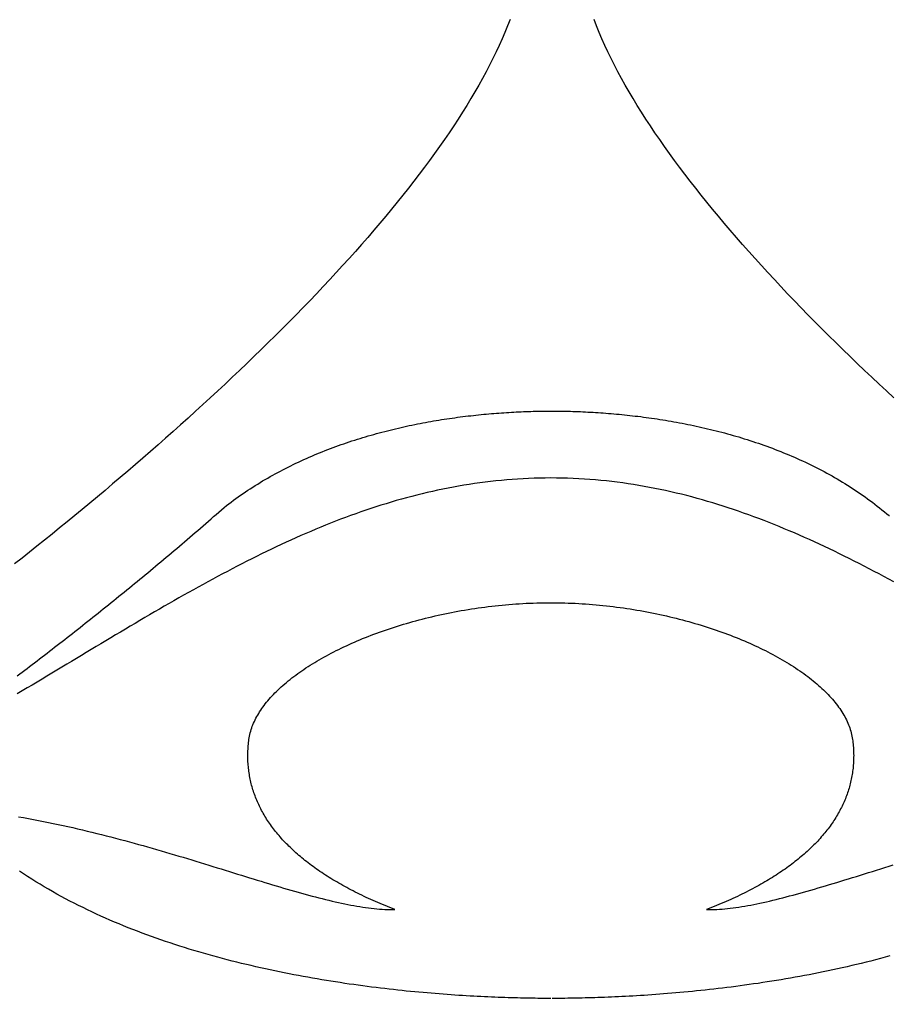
# Model space of a CAD drawing. Extents: x 5 to 105, y 2 to 136.
# Drawn here: x 47.2 to 59.95, y 22.72 to 37.06 of the extents above; entities that cross this region are included whole.
import ezdxf

# ---------------------------------------------------------------- set-up
doc = ezdxf.new("R2010")
doc.units = 0
doc.layers.get('0').update_dxf_attribs({"linetype": 'CONTINUOUS'})

msp = doc.modelspace()

# ---------------------------------------------------------------- linework, layer by layer
at = {"color": 7}
for points in [[(50.2023, 29.913), (50.2026, 29.913)], [(59.9425, 29.7926), (59.9485, 29.7926)]]:
    msp.add_lwpolyline(points, dxfattribs=at)
for points in [[(54.3899, 37.0581, 0), (54.3536, 36.9643, 0), (54.315, 36.87, 0), (54.2743, 36.7752, 0), (54.2315, 36.6798, 0), (54.1866, 36.5839, 0), (54.1396, 36.4876, 0), (54.0906, 36.3908, 0), (54.0397, 36.2936, 0), (53.9868, 36.1959, 0), (53.932, 36.0978, 0), (53.8753, 35.9994, 0), (53.8167, 35.9005, 0), (53.7563, 35.8013, 0), (53.6941, 35.7017, 0), (53.6302, 35.6018, 0), (53.5645, 35.5016, 0), (53.4972, 35.4011, 0), (53.4281, 35.3003, 0), (53.3575, 35.1992, 0), (53.2852, 35.0979, 0), (53.2114, 34.9963, 0), (53.136, 34.8946, 0), (53.0592, 34.7926, 0), (52.9808, 34.6904, 0), (52.9011, 34.5881, 0), (52.8199, 34.4856, 0), (52.7374, 34.383, 0), (52.6535, 34.2802, 0), (52.5683, 34.1774, 0), (52.4818, 34.0744, 0), (52.3941, 33.9714, 0), (52.3052, 33.8683, 0), (52.2151, 33.7652, 0), (52.1238, 33.6621, 0), (52.0314, 33.559, 0), (51.938, 33.4558, 0), (51.8435, 33.3527, 0), (51.7479, 33.2496, 0), (51.6514, 33.1466, 0), (51.5539, 33.0437, 0), (51.4555, 32.9408, 0), (51.3563, 32.8381, 0), (51.2561, 32.7354, 0), (51.1551, 32.633, 0), (51.0534, 32.5306, 0), (50.9509, 32.4284, 0), (50.8476, 32.3265, 0), (50.7436, 32.2247, 0), (50.639, 32.1231, 0), (50.5338, 32.0218, 0), (50.4279, 31.9207, 0), (50.3215, 31.8199, 0), (50.2145, 31.7194, 0), (50.107, 31.6192, 0), (49.9991, 31.5192, 0), (49.8907, 31.4197, 0), (49.7819, 31.3204, 0), (49.6728, 31.2216, 0), (49.5632, 31.1231, 0), (49.4534, 31.025, 0), (49.3433, 30.9273, 0), (49.233, 30.83, 0), (49.1224, 30.7332, 0), (49.0116, 30.6369, 0), (48.9007, 30.541, 0), (48.7897, 30.4456, 0), (48.6786, 30.3508, 0), (48.5674, 30.2564, 0), (48.4563, 30.1626, 0), (48.3451, 30.0694, 0), (48.2339, 29.9767, 0), (48.1229, 29.8847, 0), (48.0119, 29.7932, 0), (47.9011, 29.7023, 0), (47.7905, 29.6121, 0), (47.68, 29.5226, 0), (47.5698, 29.4337, 0), (47.4599, 29.3455, 0), (47.3502, 29.258, 0), (47.2409, 29.1713, 0), (47.1319, 29.0852, 0)], [(60.0119, 31.5192, 0), (59.904, 31.6192, 0), (59.7965, 31.7194, 0), (59.6895, 31.8199, 0), (59.5831, 31.9207, 0), (59.4772, 32.0218, 0), (59.372, 32.1231, 0), (59.2674, 32.2247, 0), (59.1634, 32.3265, 0), (59.0601, 32.4284, 0), (58.9576, 32.5306, 0), (58.8559, 32.633, 0), (58.7549, 32.7354, 0), (58.6547, 32.8381, 0), (58.5554, 32.9408, 0), (58.4571, 33.0437, 0), (58.3596, 33.1466, 0), (58.2631, 33.2496, 0), (58.1675, 33.3527, 0), (58.073, 33.4558, 0), (57.9796, 33.559, 0), (57.8872, 33.6621, 0), (57.7959, 33.7652, 0), (57.7058, 33.8683, 0), (57.6169, 33.9714, 0), (57.5292, 34.0744, 0), (57.4427, 34.1774, 0), (57.3575, 34.2802, 0), (57.2736, 34.383, 0), (57.1911, 34.4856, 0), (57.1099, 34.5881, 0), (57.0302, 34.6904, 0), (56.9518, 34.7926, 0), (56.875, 34.8946, 0), (56.7996, 34.9963, 0), (56.7258, 35.0979, 0), (56.6535, 35.1992, 0), (56.5829, 35.3003, 0), (56.5138, 35.4011, 0), (56.4465, 35.5016, 0), (56.3808, 35.6018, 0), (56.3169, 35.7017, 0), (56.2547, 35.8013, 0), (56.1943, 35.9005, 0), (56.1357, 35.9994, 0), (56.079, 36.0978, 0), (56.0242, 36.1959, 0), (55.9713, 36.2936, 0), (55.9204, 36.3908, 0), (55.8714, 36.4876, 0), (55.8244, 36.5839, 0), (55.7795, 36.6798, 0), (55.7367, 36.7752, 0), (55.696, 36.87, 0), (55.6574, 36.9643, 0), (55.6211, 37.0581, 0)], [(50.2026, 29.913, 0), (50.2364, 29.9395, 0), (50.2704, 29.9656, 0), (50.3046, 29.9915, 0), (50.339, 30.0171, 0), (50.3736, 30.0423, 0), (50.4084, 30.0673, 0), (50.4434, 30.0919, 0), (50.4786, 30.1162, 0), (50.5139, 30.1403, 0), (50.5494, 30.164, 0), (50.5851, 30.1874, 0), (50.621, 30.2106, 0), (50.657, 30.2334, 0), (50.6931, 30.256, 0), (50.7295, 30.2782, 0), (50.766, 30.3002, 0), (50.8026, 30.3219, 0), (50.8394, 30.3433, 0), (50.8763, 30.3644, 0), (50.9134, 30.3852, 0), (50.9506, 30.4057, 0), (50.988, 30.426, 0), (51.0254, 30.446, 0), (51.063, 30.4657, 0), (51.1008, 30.4851, 0), (51.1386, 30.5043, 0), (51.1766, 30.5232, 0), (51.2147, 30.5418, 0), (51.2529, 30.5601, 0), (51.2912, 30.5782, 0), (51.3296, 30.5961, 0), (51.3681, 30.6136, 0), (51.4067, 30.6309, 0), (51.4454, 30.6479, 0), (51.4842, 30.6647, 0), (51.5231, 30.6812, 0), (51.562, 30.6975, 0), (51.6011, 30.7135, 0), (51.6402, 30.7293, 0), (51.6794, 30.7448, 0), (51.7187, 30.76, 0), (51.758, 30.775, 0), (51.7974, 30.7898, 0), (51.8369, 30.8043, 0), (51.8764, 30.8186, 0), (51.916, 30.8327, 0), (51.9556, 30.8465, 0), (51.9953, 30.86, 0), (52.035, 30.8734, 0), (52.0747, 30.8865, 0), (52.1145, 30.8993, 0), (52.1544, 30.912, 0), (52.1942, 30.9244, 0), (52.2341, 30.9365, 0), (52.274, 30.9485, 0), (52.314, 30.9602, 0), (52.3539, 30.9717, 0), (52.3939, 30.983, 0), (52.4339, 30.9941, 0), (52.4739, 31.0049, 0), (52.5139, 31.0156, 0), (52.5539, 31.026, 0), (52.5939, 31.0362, 0), (52.6339, 31.0462, 0), (52.6738, 31.056, 0), (52.7138, 31.0656, 0), (52.7538, 31.075, 0), (52.7937, 31.0842, 0), (52.8336, 31.0931, 0), (52.8735, 31.1019, 0), (52.9133, 31.1105, 0), (52.9532, 31.1189, 0), (52.993, 31.127, 0), (53.0327, 31.135, 0), (53.0724, 31.1428, 0), (53.1121, 31.1504, 0), (53.1517, 31.1578, 0), (53.1913, 31.1651, 0), (53.2308, 31.1721, 0), (53.2702, 31.179, 0), (53.3096, 31.1857, 0), (53.3489, 31.1921, 0), (53.3882, 31.1985, 0), (53.4274, 31.2046, 0), (53.4665, 31.2106, 0), (53.5055, 31.2164, 0), (53.5445, 31.222, 0), (53.5833, 31.2274, 0), (53.6221, 31.2327, 0), (53.6608, 31.2378, 0), (53.6994, 31.2428, 0), (53.7378, 31.2476, 0), (53.7762, 31.2522, 0), (53.8145, 31.2566, 0), (53.8527, 31.2609, 0), (53.8907, 31.2651, 0), (53.9287, 31.2691, 0), (53.9665, 31.2729, 0), (54.0042, 31.2766, 0), (54.0418, 31.2801, 0), (54.0792, 31.2835, 0), (54.1166, 31.2867, 0), (54.1537, 31.2898, 0), (54.1908, 31.2927, 0), (54.2277, 31.2955, 0), (54.2644, 31.2982, 0), (54.3011, 31.3007, 0), (54.3375, 31.3031, 0), (54.3738, 31.3054, 0), (54.41, 31.3075, 0), (54.4459, 31.3095, 0), (54.4817, 31.3113, 0), (54.5174, 31.313, 0), (54.5529, 31.3146, 0), (54.5882, 31.3161, 0), (54.6233, 31.3174, 0), (54.6582, 31.3186, 0), (54.693, 31.3197, 0), (54.7276, 31.3207, 0), (54.7619, 31.3216, 0), (54.7961, 31.3223, 0), (54.8301, 31.323, 0), (54.8639, 31.3235, 0), (54.8974, 31.3239, 0), (54.9308, 31.3242, 0), (54.964, 31.3244, 0), (54.9969, 31.3245, 0)], [(54.9969, 31.3245, 0), (55.031, 31.3244, 0), (55.0653, 31.3242, 0), (55.0999, 31.3239, 0), (55.1347, 31.3235, 0), (55.1697, 31.3229, 0), (55.2049, 31.3223, 0), (55.2404, 31.3215, 0), (55.276, 31.3206, 0), (55.3119, 31.3195, 0), (55.3479, 31.3184, 0), (55.3842, 31.3171, 0), (55.4206, 31.3156, 0), (55.4573, 31.3141, 0), (55.4941, 31.3124, 0), (55.5311, 31.3106, 0), (55.5683, 31.3086, 0), (55.6057, 31.3065, 0), (55.6432, 31.3042, 0), (55.6809, 31.3018, 0), (55.7188, 31.2993, 0), (55.7568, 31.2966, 0), (55.795, 31.2937, 0), (55.8333, 31.2908, 0), (55.8718, 31.2876, 0), (55.9104, 31.2843, 0), (55.9492, 31.2808, 0), (55.9881, 31.2772, 0), (56.0272, 31.2734, 0), (56.0664, 31.2695, 0), (56.1057, 31.2654, 0), (56.1451, 31.2611, 0), (56.1847, 31.2567, 0), (56.2243, 31.252, 0), (56.2641, 31.2473, 0), (56.304, 31.2423, 0), (56.344, 31.2372, 0), (56.3841, 31.2318, 0), (56.4243, 31.2263, 0), (56.4646, 31.2207, 0), (56.5049, 31.2148, 0), (56.5454, 31.2088, 0), (56.586, 31.2025, 0), (56.6266, 31.1961, 0), (56.6673, 31.1895, 0), (56.7081, 31.1827, 0), (56.7489, 31.1757, 0), (56.7898, 31.1685, 0), (56.8308, 31.1611, 0), (56.8718, 31.1535, 0), (56.9129, 31.1457, 0), (56.954, 31.1377, 0), (56.9952, 31.1295, 0), (57.0364, 31.1211, 0), (57.0776, 31.1125, 0), (57.1189, 31.1036, 0), (57.1602, 31.0946, 0), (57.2016, 31.0853, 0), (57.243, 31.0759, 0), (57.2843, 31.0662, 0), (57.3258, 31.0562, 0), (57.3672, 31.0461, 0), (57.4086, 31.0357, 0), (57.45, 31.0251, 0), (57.4915, 31.0143, 0), (57.5329, 31.0033, 0), (57.5743, 30.992, 0), (57.6157, 30.9805, 0), (57.6571, 30.9687, 0), (57.6985, 30.9568, 0), (57.7399, 30.9445, 0), (57.7812, 30.9321, 0), (57.8225, 30.9194, 0), (57.8638, 30.9064, 0), (57.905, 30.8932, 0), (57.9462, 30.8798, 0), (57.9874, 30.8661, 0), (58.0285, 30.8521, 0), (58.0696, 30.8379, 0), (58.1106, 30.8235, 0), (58.1515, 30.8087, 0), (58.1924, 30.7938, 0), (58.2332, 30.7785, 0), (58.274, 30.763, 0), (58.3147, 30.7473, 0), (58.3553, 30.7312, 0), (58.3958, 30.7149, 0), (58.4363, 30.6984, 0), (58.4766, 30.6815, 0), (58.5169, 30.6644, 0), (58.557, 30.647, 0), (58.5971, 30.6294, 0), (58.6371, 30.6114, 0), (58.6769, 30.5932, 0), (58.7167, 30.5747, 0), (58.7563, 30.5559, 0), (58.7958, 30.5368, 0), (58.8352, 30.5174, 0), (58.8745, 30.4977, 0), (58.9136, 30.4778, 0), (58.9526, 30.4575, 0), (58.9915, 30.437, 0), (59.0303, 30.4161, 0), (59.0689, 30.395, 0), (59.1073, 30.3735, 0), (59.1456, 30.3518, 0), (59.1837, 30.3297, 0), (59.2217, 30.3073, 0), (59.2595, 30.2847, 0), (59.2972, 30.2617, 0), (59.3347, 30.2384, 0), (59.372, 30.2148, 0), (59.4091, 30.1908, 0), (59.4461, 30.1666, 0), (59.4829, 30.142, 0), (59.5194, 30.1171, 0), (59.5558, 30.0919, 0), (59.592, 30.0664, 0), (59.628, 30.0405, 0), (59.6638, 30.0143, 0), (59.6994, 29.9878, 0), (59.7348, 29.9609, 0), (59.77, 29.9337, 0), (59.8049, 29.9062, 0), (59.8396, 29.8783, 0), (59.8741, 29.8501, 0), (59.9084, 29.8215, 0), (59.9425, 29.7926, 0)], [(54.9863, 30.344, 0), (54.9048, 30.3436, 0), (54.8236, 30.3423, 0), (54.7427, 30.3401, 0), (54.6621, 30.3371, 0), (54.5817, 30.3333, 0), (54.5016, 30.3286, 0), (54.4217, 30.3231, 0), (54.3421, 30.3168, 0), (54.2628, 30.3097, 0), (54.1837, 30.3018, 0), (54.1048, 30.2931, 0), (54.0262, 30.2836, 0), (53.9479, 30.2734, 0), (53.8698, 30.2624, 0), (53.7919, 30.2507, 0), (53.7142, 30.2382, 0), (53.6368, 30.225, 0), (53.5595, 30.211, 0), (53.4825, 30.1964, 0), (53.4057, 30.181, 0), (53.3291, 30.1649, 0), (53.2527, 30.1482, 0), (53.1766, 30.1307, 0), (53.1006, 30.1126, 0), (53.0248, 30.0939, 0), (52.9492, 30.0745, 0), (52.8737, 30.0544, 0), (52.7985, 30.0337, 0), (52.7234, 30.0124, 0), (52.6485, 29.9904, 0), (52.5738, 29.9679, 0), (52.4993, 29.9447, 0), (52.4249, 29.921, 0), (52.3506, 29.8966, 0), (52.2765, 29.8717, 0), (52.2026, 29.8463, 0), (52.1288, 29.8202, 0), (52.0552, 29.7936, 0), (51.9817, 29.7665, 0), (51.9083, 29.7389, 0), (51.8351, 29.7107, 0), (51.7619, 29.682, 0), (51.689, 29.6529, 0), (51.6161, 29.6232, 0), (51.5433, 29.593, 0), (51.4707, 29.5624, 0), (51.3981, 29.5312, 0), (51.3257, 29.4997, 0), (51.2534, 29.4676, 0), (51.1811, 29.4352, 0), (51.109, 29.4023, 0), (51.0369, 29.3689, 0), (50.965, 29.3352, 0), (50.8931, 29.3011, 0), (50.8212, 29.2665, 0), (50.7495, 29.2316, 0), (50.6778, 29.1963, 0), (50.6062, 29.1606, 0), (50.5347, 29.1245, 0), (50.4632, 29.0881, 0), (50.3917, 29.0513, 0), (50.3203, 29.0142, 0), (50.249, 28.9768, 0), (50.1777, 28.9391, 0), (50.1064, 28.901, 0), (50.0352, 28.8627, 0), (49.964, 28.824, 0), (49.8928, 28.7851, 0), (49.8217, 28.7459, 0), (49.7505, 28.7064, 0), (49.6794, 28.6667, 0), (49.6083, 28.6267, 0), (49.5372, 28.5865, 0), (49.4661, 28.5461, 0), (49.395, 28.5054, 0), (49.3239, 28.4645, 0), (49.2528, 28.4234, 0), (49.1817, 28.3821, 0), (49.1106, 28.3407, 0), (49.0394, 28.299, 0), (48.9682, 28.2572, 0), (48.897, 28.2152, 0), (48.8258, 28.1731, 0), (48.7545, 28.1308, 0), (48.6832, 28.0884, 0), (48.6118, 28.0459, 0), (48.5404, 28.0032, 0), (48.469, 27.9604, 0), (48.3975, 27.9176, 0), (48.3259, 27.8746, 0), (48.2543, 27.8316, 0), (48.1826, 27.7885, 0), (48.1108, 27.7453, 0), (48.039, 27.7021, 0), (47.9671, 27.6588, 0), (47.895, 27.6155, 0), (47.823, 27.5722, 0), (47.7508, 27.5288, 0), (47.6785, 27.4854, 0), (47.6062, 27.4421, 0), (47.5337, 27.3987, 0), (47.4611, 27.3553, 0), (47.3884, 27.312, 0), (47.3156, 27.2687, 0), (47.2427, 27.2255, 0), (47.1697, 27.1823, 0)], [(60.0132, 28.8216, 0), (59.9408, 28.8609, 0), (59.8684, 28.8999, 0), (59.796, 28.9385, 0), (59.7236, 28.9769, 0), (59.6511, 29.0149, 0), (59.5785, 29.0526, 0), (59.506, 29.0899, 0), (59.4333, 29.1269, 0), (59.3606, 29.1635, 0), (59.2878, 29.1997, 0), (59.215, 29.2356, 0), (59.1421, 29.271, 0), (59.0691, 29.3061, 0), (58.996, 29.3407, 0), (58.9229, 29.3749, 0), (58.8497, 29.4087, 0), (58.7763, 29.4421, 0), (58.7029, 29.4749, 0), (58.6294, 29.5074, 0), (58.5558, 29.5393, 0), (58.482, 29.5708, 0), (58.4082, 29.6018, 0), (58.3342, 29.6323, 0), (58.2601, 29.6623, 0), (58.1859, 29.6918, 0), (58.1116, 29.7208, 0), (58.0371, 29.7492, 0), (57.9625, 29.7771, 0), (57.8878, 29.8045, 0), (57.8129, 29.8312, 0), (57.7378, 29.8574, 0), (57.6626, 29.8831, 0), (57.5873, 29.9081, 0), (57.5118, 29.9325, 0), (57.4361, 29.9564, 0), (57.3603, 29.9796, 0), (57.2842, 30.0022, 0), (57.208, 30.0242, 0), (57.1317, 30.0455, 0), (57.0551, 30.0661, 0), (56.9784, 30.0861, 0), (56.9014, 30.1055, 0), (56.8243, 30.1241, 0), (56.7469, 30.1421, 0), (56.6694, 30.1593, 0), (56.5916, 30.1759, 0), (56.5137, 30.1917, 0), (56.4355, 30.2068, 0), (56.3571, 30.2212, 0), (56.2784, 30.2348, 0), (56.1996, 30.2477, 0), (56.1205, 30.2598, 0), (56.0411, 30.2712, 0), (55.9616, 30.2817, 0), (55.8817, 30.2915, 0), (55.8017, 30.3004, 0), (55.7213, 30.3086, 0), (55.6408, 30.3159, 0), (55.5599, 30.3224, 0), (55.4788, 30.3281, 0), (55.3974, 30.3329, 0), (55.3158, 30.3369, 0), (55.2338, 30.34, 0), (55.1516, 30.3422, 0), (55.0691, 30.3436, 0), (54.9863, 30.344, 0)], [(47.1717, 27.4468, 0), (47.2076, 27.4739, 0), (47.2436, 27.5012, 0), (47.2796, 27.5286, 0), (47.3158, 27.556, 0), (47.352, 27.5836, 0), (47.3884, 27.6113, 0), (47.4247, 27.6391, 0), (47.4612, 27.667, 0), (47.4978, 27.695, 0), (47.5344, 27.7231, 0), (47.5711, 27.7513, 0), (47.6078, 27.7796, 0), (47.6446, 27.808, 0), (47.6815, 27.8366, 0), (47.7185, 27.8652, 0), (47.7555, 27.8939, 0), (47.7926, 27.9227, 0), (47.8298, 27.9516, 0), (47.867, 27.9806, 0), (47.9042, 28.0097, 0), (47.9416, 28.0389, 0), (47.979, 28.0682, 0), (48.0164, 28.0976, 0), (48.0539, 28.1271, 0), (48.0915, 28.1567, 0), (48.1291, 28.1864, 0), (48.1667, 28.2161, 0), (48.2044, 28.246, 0), (48.2422, 28.2759, 0), (48.28, 28.306, 0), (48.3179, 28.3361, 0), (48.3558, 28.3664, 0), (48.3937, 28.3967, 0), (48.4317, 28.4271, 0), (48.4697, 28.4576, 0), (48.5078, 28.4882, 0), (48.5459, 28.5189, 0), (48.584, 28.5496, 0), (48.6222, 28.5805, 0), (48.6604, 28.6114, 0), (48.6986, 28.6424, 0), (48.7369, 28.6735, 0), (48.7752, 28.7047, 0), (48.8135, 28.736, 0), (48.8519, 28.7674, 0), (48.8903, 28.7988, 0), (48.9287, 28.8303, 0), (48.9671, 28.8619, 0), (49.0056, 28.8936, 0), (49.0441, 28.9254, 0), (49.0826, 28.9572, 0), (49.1211, 28.9891, 0), (49.1596, 29.0212, 0), (49.1982, 29.0532, 0), (49.2368, 29.0854, 0), (49.2754, 29.1176, 0), (49.3139, 29.1499, 0), (49.3526, 29.1823, 0), (49.3912, 29.2148, 0), (49.4298, 29.2473, 0), (49.4684, 29.28, 0), (49.5071, 29.3126, 0), (49.5457, 29.3454, 0), (49.5844, 29.3782, 0), (49.623, 29.4111, 0), (49.6617, 29.4441, 0), (49.7004, 29.4772, 0), (49.739, 29.5103, 0), (49.7777, 29.5435, 0), (49.8163, 29.5767, 0), (49.8549, 29.6101, 0), (49.8936, 29.6434, 0), (49.9322, 29.6769, 0), (49.9708, 29.7104, 0), (50.0094, 29.744, 0), (50.048, 29.7777, 0), (50.0866, 29.8114, 0), (50.1252, 29.8452, 0), (50.1637, 29.8791, 0), (50.2023, 29.913, 0)], [(50.5656, 26.516, 0), (50.5692, 26.54, 0), (50.5735, 26.564, 0), (50.5785, 26.5879, 0), (50.5843, 26.6118, 0), (50.5908, 26.6357, 0), (50.598, 26.6595, 0), (50.6059, 26.6834, 0), (50.6145, 26.7072, 0), (50.6238, 26.731, 0), (50.6337, 26.7547, 0), (50.6444, 26.7784, 0), (50.6557, 26.8021, 0), (50.6677, 26.8257, 0), (50.6803, 26.8492, 0), (50.6936, 26.8728, 0), (50.7076, 26.8962, 0), (50.7221, 26.9196, 0), (50.7374, 26.943, 0), (50.7532, 26.9663, 0), (50.7697, 26.9895, 0), (50.7869, 27.0127, 0), (50.8046, 27.0358, 0), (50.8229, 27.0588, 0), (50.8419, 27.0817, 0), (50.8614, 27.1046, 0), (50.8816, 27.1274, 0), (50.9023, 27.1501, 0), (50.9236, 27.1727, 0), (50.9455, 27.1953, 0), (50.968, 27.2177, 0), (50.991, 27.24, 0), (51.0146, 27.2623, 0), (51.0387, 27.2844, 0), (51.0634, 27.3065, 0), (51.0887, 27.3284, 0), (51.1145, 27.3502, 0), (51.1408, 27.372, 0), (51.1676, 27.3936, 0), (51.195, 27.4151, 0), (51.2228, 27.4364, 0), (51.2512, 27.4577, 0), (51.2801, 27.4788, 0), (51.3095, 27.4998, 0), (51.3394, 27.5206, 0), (51.3698, 27.5414, 0), (51.4006, 27.562, 0), (51.4319, 27.5824, 0), (51.4637, 27.6027, 0), (51.496, 27.6229, 0), (51.5287, 27.6429, 0), (51.5619, 27.6627, 0), (51.5955, 27.6825, 0), (51.6296, 27.702, 0), (51.6641, 27.7214, 0), (51.6991, 27.7406, 0), (51.7344, 27.7597, 0), (51.7702, 27.7786, 0), (51.8064, 27.7973, 0), (51.843, 27.8159, 0), (51.8801, 27.8343, 0), (51.9175, 27.8525, 0), (51.9553, 27.8705, 0), (51.9935, 27.8883, 0), (52.032, 27.906, 0), (52.071, 27.9234, 0), (52.1103, 27.9407, 0), (52.15, 27.9578, 0), (52.1901, 27.9746, 0), (52.2305, 27.9913, 0), (52.2712, 28.0078, 0), (52.3123, 28.024, 0), (52.3537, 28.0401, 0), (52.3955, 28.0559, 0), (52.4376, 28.0716, 0), (52.48, 28.087, 0), (52.5227, 28.1021, 0), (52.5657, 28.1171, 0), (52.609, 28.1318, 0), (52.6527, 28.1463, 0), (52.6966, 28.1606, 0), (52.7408, 28.1746, 0), (52.7853, 28.1884, 0), (52.83, 28.202, 0), (52.8751, 28.2153, 0), (52.9204, 28.2284, 0), (52.9659, 28.2412, 0), (53.0117, 28.2537, 0), (53.0578, 28.2661, 0), (53.1041, 28.2781, 0), (53.1506, 28.2899, 0), (53.1973, 28.3014, 0), (53.2443, 28.3127, 0), (53.2915, 28.3237, 0), (53.3389, 28.3344, 0), (53.3866, 28.3449, 0), (53.4344, 28.355, 0), (53.4824, 28.3649, 0), (53.5306, 28.3745, 0), (53.579, 28.3839, 0), (53.6276, 28.3929, 0), (53.6764, 28.4016, 0), (53.7253, 28.4101, 0), (53.7744, 28.4182, 0), (53.8236, 28.4261, 0), (53.873, 28.4336, 0), (53.9225, 28.4409, 0), (53.9722, 28.4478, 0), (54.022, 28.4544, 0), (54.072, 28.4608, 0), (54.1221, 28.4668, 0), (54.1723, 28.4724, 0), (54.2226, 28.4778, 0), (54.273, 28.4828, 0), (54.3235, 28.4875, 0), (54.3741, 28.4919, 0), (54.4248, 28.4959, 0), (54.4755, 28.4996, 0), (54.5264, 28.503, 0), (54.5773, 28.506, 0), (54.6283, 28.5087, 0), (54.6794, 28.511, 0), (54.7305, 28.513, 0), (54.7817, 28.5146, 0), (54.8329, 28.5159, 0), (54.8842, 28.5168, 0), (54.9355, 28.5173, 0), (54.9868, 28.5175, 0)], [(54.9868, 28.5175, 0), (55.0381, 28.5173, 0), (55.0894, 28.5168, 0), (55.1406, 28.5159, 0), (55.1918, 28.5146, 0), (55.243, 28.513, 0), (55.2941, 28.511, 0), (55.3452, 28.5087, 0), (55.3962, 28.506, 0), (55.4471, 28.503, 0), (55.498, 28.4996, 0), (55.5488, 28.4959, 0), (55.5995, 28.4919, 0), (55.6501, 28.4875, 0), (55.7006, 28.4828, 0), (55.751, 28.4778, 0), (55.8013, 28.4724, 0), (55.8515, 28.4668, 0), (55.9016, 28.4608, 0), (55.9515, 28.4544, 0), (56.0013, 28.4478, 0), (56.051, 28.4409, 0), (56.1005, 28.4336, 0), (56.1499, 28.4261, 0), (56.1992, 28.4182, 0), (56.2483, 28.4101, 0), (56.2972, 28.4016, 0), (56.3459, 28.3929, 0), (56.3945, 28.3839, 0), (56.4429, 28.3745, 0), (56.4911, 28.3649, 0), (56.5392, 28.355, 0), (56.587, 28.3449, 0), (56.6346, 28.3344, 0), (56.682, 28.3237, 0), (56.7292, 28.3127, 0), (56.7762, 28.3014, 0), (56.823, 28.2899, 0), (56.8695, 28.2781, 0), (56.9158, 28.2661, 0), (56.9619, 28.2537, 0), (57.0077, 28.2412, 0), (57.0532, 28.2284, 0), (57.0985, 28.2153, 0), (57.1435, 28.202, 0), (57.1883, 28.1884, 0), (57.2328, 28.1746, 0), (57.277, 28.1606, 0), (57.3209, 28.1463, 0), (57.3645, 28.1318, 0), (57.4079, 28.1171, 0), (57.4509, 28.1021, 0), (57.4936, 28.087, 0), (57.536, 28.0716, 0), (57.5781, 28.0559, 0), (57.6199, 28.0401, 0), (57.6613, 28.024, 0), (57.7024, 28.0078, 0), (57.7431, 27.9913, 0), (57.7835, 27.9746, 0), (57.8236, 27.9578, 0), (57.8633, 27.9407, 0), (57.9026, 27.9234, 0), (57.9415, 27.906, 0), (57.9801, 27.8883, 0), (58.0183, 27.8705, 0), (58.0561, 27.8525, 0), (58.0935, 27.8343, 0), (58.1306, 27.8159, 0), (58.1672, 27.7973, 0), (58.2034, 27.7786, 0), (58.2392, 27.7597, 0), (58.2745, 27.7406, 0), (58.3095, 27.7214, 0), (58.344, 27.702, 0), (58.3781, 27.6825, 0), (58.4117, 27.6627, 0), (58.4449, 27.6429, 0), (58.4776, 27.6229, 0), (58.5099, 27.6027, 0), (58.5417, 27.5824, 0), (58.573, 27.562, 0), (58.6038, 27.5414, 0), (58.6342, 27.5206, 0), (58.6641, 27.4998, 0), (58.6935, 27.4788, 0), (58.7224, 27.4577, 0), (58.7508, 27.4364, 0), (58.7786, 27.4151, 0), (58.806, 27.3936, 0), (58.8328, 27.372, 0), (58.8591, 27.3502, 0), (58.8849, 27.3284, 0), (58.9102, 27.3065, 0), (58.9349, 27.2844, 0), (58.959, 27.2623, 0), (58.9826, 27.24, 0), (59.0056, 27.2177, 0), (59.0281, 27.1953, 0), (59.05, 27.1727, 0), (59.0713, 27.1501, 0), (59.092, 27.1274, 0), (59.1122, 27.1046, 0), (59.1317, 27.0817, 0), (59.1507, 27.0588, 0), (59.169, 27.0358, 0), (59.1867, 27.0127, 0), (59.2039, 26.9895, 0), (59.2203, 26.9663, 0), (59.2362, 26.943, 0), (59.2514, 26.9196, 0), (59.266, 26.8962, 0), (59.28, 26.8728, 0), (59.2933, 26.8492, 0), (59.3059, 26.8257, 0), (59.3179, 26.8021, 0), (59.3292, 26.7784, 0), (59.3398, 26.7547, 0), (59.3498, 26.731, 0), (59.3591, 26.7072, 0), (59.3677, 26.6834, 0), (59.3756, 26.6595, 0), (59.3827, 26.6357, 0), (59.3892, 26.6118, 0), (59.395, 26.5879, 0), (59.4001, 26.564, 0), (59.4044, 26.54, 0), (59.408, 26.5161, 0)], [(52.7041, 24.0229, 0), (52.6674, 24.0372, 0), (52.6309, 24.0516, 0), (52.5948, 24.0662, 0), (52.559, 24.0808, 0), (52.5235, 24.0956, 0), (52.4883, 24.1104, 0), (52.4535, 24.1253, 0), (52.4189, 24.1403, 0), (52.3847, 24.1555, 0), (52.3508, 24.1707, 0), (52.3172, 24.186, 0), (52.2839, 24.2014, 0), (52.2509, 24.2169, 0), (52.2183, 24.2325, 0), (52.186, 24.2483, 0), (52.1539, 24.264, 0), (52.1222, 24.2799, 0), (52.0909, 24.2959, 0), (52.0598, 24.312, 0), (52.029, 24.3282, 0), (51.9986, 24.3444, 0), (51.9685, 24.3608, 0), (51.9387, 24.3772, 0), (51.9092, 24.3938, 0), (51.88, 24.4104, 0), (51.8512, 24.4271, 0), (51.8226, 24.4439, 0), (51.7944, 24.4608, 0), (51.7665, 24.4778, 0), (51.7389, 24.4949, 0), (51.7116, 24.512, 0), (51.6847, 24.5293, 0), (51.658, 24.5466, 0), (51.6317, 24.5641, 0), (51.6057, 24.5816, 0), (51.58, 24.5992, 0), (51.5546, 24.6169, 0), (51.5296, 24.6347, 0), (51.5048, 24.6525, 0), (51.4804, 24.6705, 0), (51.4563, 24.6885, 0), (51.4325, 24.7066, 0), (51.409, 24.7248, 0), (51.3859, 24.7431, 0), (51.363, 24.7615, 0), (51.3405, 24.7799, 0), (51.3183, 24.7985, 0), (51.2964, 24.8171, 0), (51.2748, 24.8358, 0), (51.2535, 24.8546, 0), (51.2326, 24.8734, 0), (51.2119, 24.8924, 0), (51.1916, 24.9114, 0), (51.1716, 24.9305, 0), (51.1519, 24.9497, 0), (51.1326, 24.9689, 0), (51.1135, 24.9883, 0), (51.0948, 25.0077, 0), (51.0763, 25.0272, 0), (51.0582, 25.0468, 0), (51.0404, 25.0664, 0), (51.023, 25.0862, 0), (51.0058, 25.106, 0), (50.989, 25.1259, 0), (50.9725, 25.1458, 0), (50.9563, 25.1658, 0), (50.9404, 25.186, 0), (50.9248, 25.2061, 0), (50.9095, 25.2264, 0), (50.8946, 25.2467, 0), (50.88, 25.2671, 0), (50.8656, 25.2876, 0), (50.8517, 25.3082, 0), (50.838, 25.3288, 0), (50.8246, 25.3495, 0), (50.8116, 25.3703, 0), (50.7988, 25.3911, 0), (50.7864, 25.412, 0), (50.7743, 25.433, 0), (50.7625, 25.4541, 0), (50.7511, 25.4752, 0), (50.7399, 25.4964, 0), (50.7291, 25.5177, 0), (50.7186, 25.539, 0), (50.7084, 25.5604, 0), (50.6985, 25.5819, 0), (50.6889, 25.6034, 0), (50.6797, 25.625, 0), (50.6708, 25.6467, 0), (50.6621, 25.6684, 0), (50.6538, 25.6902, 0), (50.6458, 25.7121, 0), (50.6382, 25.734, 0), (50.6308, 25.756, 0), (50.6238, 25.7781, 0), (50.6171, 25.8002, 0), (50.6107, 25.8224, 0), (50.6046, 25.8447, 0), (50.5988, 25.867, 0), (50.5933, 25.8894, 0), (50.5882, 25.9118, 0), (50.5834, 25.9343, 0), (50.5789, 25.9569, 0), (50.5747, 25.9795, 0), (50.5708, 26.0022, 0), (50.5672, 26.0249, 0), (50.564, 26.0478, 0), (50.5611, 26.0706, 0), (50.5585, 26.0936, 0), (50.5562, 26.1165, 0), (50.5542, 26.1396, 0), (50.5525, 26.1627, 0), (50.5512, 26.1859, 0), (50.5502, 26.2091, 0), (50.5494, 26.2324, 0), (50.549, 26.2557, 0), (50.549, 26.2791, 0), (50.5492, 26.3025, 0), (50.5498, 26.3261, 0), (50.5506, 26.3496, 0), (50.5518, 26.3732, 0), (50.5533, 26.3969, 0), (50.5551, 26.4206, 0), (50.5573, 26.4444, 0), (50.5597, 26.4682, 0), (50.5625, 26.4921, 0), (50.5655, 26.516, 0)], [(59.408, 26.516, 0), (59.4111, 26.4921, 0), (59.4138, 26.4682, 0), (59.4163, 26.4444, 0), (59.4184, 26.4206, 0), (59.4202, 26.3969, 0), (59.4217, 26.3732, 0), (59.4229, 26.3496, 0), (59.4238, 26.3261, 0), (59.4243, 26.3025, 0), (59.4246, 26.2791, 0), (59.4245, 26.2557, 0), (59.4241, 26.2324, 0), (59.4234, 26.2091, 0), (59.4224, 26.1859, 0), (59.421, 26.1627, 0), (59.4193, 26.1396, 0), (59.4174, 26.1165, 0), (59.4151, 26.0936, 0), (59.4125, 26.0706, 0), (59.4095, 26.0478, 0), (59.4063, 26.0249, 0), (59.4027, 26.0022, 0), (59.3989, 25.9795, 0), (59.3947, 25.9569, 0), (59.3902, 25.9343, 0), (59.3853, 25.9118, 0), (59.3802, 25.8894, 0), (59.3747, 25.867, 0), (59.369, 25.8447, 0), (59.3629, 25.8224, 0), (59.3565, 25.8002, 0), (59.3498, 25.7781, 0), (59.3427, 25.756, 0), (59.3354, 25.734, 0), (59.3277, 25.7121, 0), (59.3197, 25.6902, 0), (59.3114, 25.6684, 0), (59.3028, 25.6467, 0), (59.2938, 25.625, 0), (59.2846, 25.6034, 0), (59.275, 25.5819, 0), (59.2651, 25.5604, 0), (59.2549, 25.539, 0), (59.2444, 25.5177, 0), (59.2336, 25.4964, 0), (59.2225, 25.4752, 0), (59.211, 25.4541, 0), (59.1992, 25.433, 0), (59.1871, 25.412, 0), (59.1747, 25.3911, 0), (59.162, 25.3703, 0), (59.1489, 25.3495, 0), (59.1356, 25.3288, 0), (59.1219, 25.3082, 0), (59.1079, 25.2876, 0), (59.0936, 25.2671, 0), (59.079, 25.2467, 0), (59.064, 25.2264, 0), (59.0488, 25.2061, 0), (59.0332, 25.186, 0), (59.0173, 25.1658, 0), (59.0011, 25.1458, 0), (58.9846, 25.1259, 0), (58.9677, 25.106, 0), (58.9506, 25.0862, 0), (58.9331, 25.0664, 0), (58.9153, 25.0468, 0), (58.8972, 25.0272, 0), (58.8788, 25.0077, 0), (58.86, 24.9883, 0), (58.841, 24.9689, 0), (58.8216, 24.9497, 0), (58.8019, 24.9305, 0), (58.7819, 24.9114, 0), (58.7616, 24.8924, 0), (58.741, 24.8734, 0), (58.72, 24.8546, 0), (58.6988, 24.8358, 0), (58.6772, 24.8171, 0), (58.6553, 24.7985, 0), (58.6331, 24.7799, 0), (58.6105, 24.7615, 0), (58.5877, 24.7431, 0), (58.5645, 24.7248, 0), (58.541, 24.7066, 0), (58.5172, 24.6885, 0), (58.4931, 24.6705, 0), (58.4687, 24.6525, 0), (58.444, 24.6347, 0), (58.4189, 24.6169, 0), (58.3935, 24.5992, 0), (58.3678, 24.5816, 0), (58.3418, 24.5641, 0), (58.3155, 24.5466, 0), (58.2889, 24.5293, 0), (58.2619, 24.512, 0), (58.2346, 24.4949, 0), (58.207, 24.4778, 0), (58.1791, 24.4608, 0), (58.1509, 24.4439, 0), (58.1224, 24.4271, 0), (58.0935, 24.4104, 0), (58.0643, 24.3938, 0), (58.0349, 24.3772, 0), (58.0051, 24.3608, 0), (57.9749, 24.3444, 0), (57.9445, 24.3282, 0), (57.9137, 24.312, 0), (57.8827, 24.2959, 0), (57.8513, 24.2799, 0), (57.8196, 24.264, 0), (57.7876, 24.2483, 0), (57.7552, 24.2325, 0), (57.7226, 24.2169, 0), (57.6896, 24.2014, 0), (57.6563, 24.186, 0), (57.6228, 24.1707, 0), (57.5888, 24.1555, 0), (57.5546, 24.1403, 0), (57.5201, 24.1253, 0), (57.4852, 24.1104, 0), (57.45, 24.0956, 0), (57.4145, 24.0808, 0), (57.3787, 24.0662, 0), (57.3426, 24.0516, 0), (57.3061, 24.0372, 0), (57.2694, 24.0229, 0)], [(47.1903, 25.3825, 0), (47.2636, 25.3697, 0), (47.3367, 25.3564, 0), (47.4096, 25.3429, 0), (47.4822, 25.329, 0), (47.5546, 25.3147, 0), (47.6268, 25.3002, 0), (47.6987, 25.2853, 0), (47.7704, 25.2702, 0), (47.8419, 25.2547, 0), (47.913, 25.239, 0), (47.984, 25.2231, 0), (48.0546, 25.2069, 0), (48.125, 25.1904, 0), (48.1952, 25.1737, 0), (48.2651, 25.1568, 0), (48.3347, 25.1397, 0), (48.404, 25.1223, 0), (48.473, 25.1048, 0), (48.5418, 25.0872, 0), (48.6102, 25.0693, 0), (48.6784, 25.0513, 0), (48.7463, 25.0331, 0), (48.8139, 25.0148, 0), (48.8812, 24.9964, 0), (48.9481, 24.9779, 0), (49.0148, 24.9592, 0), (49.0812, 24.9405, 0), (49.1472, 24.9217, 0), (49.2129, 24.9028, 0), (49.2783, 24.8838, 0), (49.3434, 24.8648, 0), (49.4081, 24.8458, 0), (49.4725, 24.8267, 0), (49.5366, 24.8076, 0), (49.6003, 24.7885, 0), (49.6637, 24.7694, 0), (49.7268, 24.7503, 0), (49.7894, 24.7312, 0), (49.8518, 24.7122, 0), (49.9138, 24.6932, 0), (49.9754, 24.6742, 0), (50.0366, 24.6553, 0), (50.0975, 24.6365, 0), (50.158, 24.6178, 0), (50.2181, 24.5992, 0), (50.2779, 24.5807, 0), (50.3373, 24.5623, 0), (50.3962, 24.544, 0), (50.4548, 24.5259, 0), (50.513, 24.5079, 0), (50.5708, 24.49, 0), (50.6282, 24.4724, 0), (50.6852, 24.4549, 0), (50.7418, 24.4376, 0), (50.798, 24.4205, 0), (50.8538, 24.4036, 0), (50.9091, 24.387, 0), (50.9641, 24.3705, 0), (51.0186, 24.3544, 0), (51.0726, 24.3384, 0), (51.1263, 24.3228, 0), (51.1795, 24.3074, 0), (51.2323, 24.2923, 0), (51.2846, 24.2775, 0), (51.3365, 24.263, 0), (51.3879, 24.2488, 0), (51.4389, 24.2349, 0), (51.4894, 24.2214, 0), (51.5394, 24.2082, 0), (51.589, 24.1954, 0), (51.6382, 24.183, 0), (51.6868, 24.1709, 0), (51.735, 24.1593, 0), (51.7827, 24.148, 0), (51.8299, 24.1371, 0), (51.8767, 24.1267, 0), (51.9229, 24.1167, 0), (51.9687, 24.1071, 0), (52.0139, 24.098, 0), (52.0587, 24.0894, 0), (52.103, 24.0812, 0), (52.1467, 24.0735, 0), (52.19, 24.0663, 0), (52.2327, 24.0597, 0), (52.2749, 24.0535, 0), (52.3166, 24.0479, 0), (52.3578, 24.0428, 0), (52.3984, 24.0382, 0), (52.4385, 24.0342, 0), (52.4781, 24.0308, 0), (52.5171, 24.028, 0), (52.5556, 24.0257, 0), (52.5936, 24.0241, 0), (52.631, 24.0231, 0), (52.6679, 24.0226, 0), (52.7041, 24.0229, 0)], [(57.2694, 24.0229, 0), (57.3058, 24.0226, 0), (57.3427, 24.0231, 0), (57.3801, 24.0241, 0), (57.4182, 24.0257, 0), (57.4567, 24.028, 0), (57.4959, 24.0309, 0), (57.5355, 24.0343, 0), (57.5757, 24.0383, 0), (57.6164, 24.0429, 0), (57.6577, 24.048, 0), (57.6995, 24.0536, 0), (57.7418, 24.0598, 0), (57.7846, 24.0665, 0), (57.8279, 24.0737, 0), (57.8718, 24.0814, 0), (57.9161, 24.0896, 0), (57.961, 24.0983, 0), (58.0063, 24.1074, 0), (58.0522, 24.117, 0), (58.0985, 24.1271, 0), (58.1454, 24.1376, 0), (58.1927, 24.1484, 0), (58.2405, 24.1598, 0), (58.2888, 24.1715, 0), (58.3376, 24.1836, 0), (58.3868, 24.196, 0), (58.4365, 24.2089, 0), (58.4867, 24.2221, 0), (58.5373, 24.2357, 0), (58.5884, 24.2496, 0), (58.6399, 24.2638, 0), (58.6919, 24.2784, 0), (58.7444, 24.2932, 0), (58.7973, 24.3084, 0), (58.8506, 24.3238, 0), (58.9044, 24.3395, 0), (58.9586, 24.3555, 0), (59.0132, 24.3717, 0), (59.0683, 24.3882, 0), (59.1237, 24.4049, 0), (59.1796, 24.4218, 0), (59.2359, 24.4389, 0), (59.2927, 24.4563, 0), (59.3498, 24.4738, 0), (59.4073, 24.4915, 0), (59.4653, 24.5094, 0), (59.5236, 24.5274, 0), (59.5824, 24.5456, 0), (59.6415, 24.5639, 0), (59.701, 24.5824, 0), (59.7609, 24.601, 0), (59.8212, 24.6196, 0), (59.8818, 24.6384, 0), (59.9428, 24.6572, 0), (60.0042, 24.6762, 0)], [(54.9874, 22.7218, 0), (54.9512, 22.7218, 0), (54.9143, 22.7219, 0), (54.8765, 22.7221, 0), (54.8379, 22.7224, 0), (54.7985, 22.7228, 0), (54.7583, 22.7233, 0), (54.7173, 22.7238, 0), (54.6755, 22.7245, 0), (54.633, 22.7252, 0), (54.5897, 22.726, 0), (54.5457, 22.727, 0), (54.501, 22.7281, 0), (54.4555, 22.7292, 0), (54.4093, 22.7305, 0), (54.3624, 22.732, 0), (54.3149, 22.7335, 0), (54.2666, 22.7352, 0), (54.2177, 22.737, 0), (54.1682, 22.7389, 0), (54.118, 22.741, 0), (54.0671, 22.7433, 0), (54.0156, 22.7456, 0), (53.9636, 22.7482, 0), (53.9109, 22.7509, 0), (53.8576, 22.7537, 0), (53.8037, 22.7567, 0), (53.7493, 22.7599, 0), (53.6943, 22.7633, 0), (53.6387, 22.7668, 0), (53.5826, 22.7705, 0), (53.526, 22.7744, 0), (53.4688, 22.7785, 0), (53.4111, 22.7828, 0), (53.353, 22.7872, 0), (53.2943, 22.7919, 0), (53.2352, 22.7968, 0), (53.1756, 22.8018, 0), (53.1155, 22.8071, 0), (53.055, 22.8126, 0), (52.994, 22.8183, 0), (52.9327, 22.8243, 0), (52.8709, 22.8304, 0), (52.8087, 22.8368, 0), (52.7461, 22.8435, 0), (52.6831, 22.8503, 0), (52.6197, 22.8574, 0), (52.556, 22.8648, 0), (52.492, 22.8724, 0), (52.4275, 22.8802, 0), (52.3628, 22.8883, 0), (52.2977, 22.8967, 0), (52.2323, 22.9053, 0), (52.1667, 22.9142, 0), (52.1007, 22.9234, 0), (52.0344, 22.9329, 0), (51.9679, 22.9426, 0), (51.9011, 22.9526, 0), (51.8341, 22.9629, 0), (51.7668, 22.9735, 0), (51.6993, 22.9844, 0), (51.6316, 22.9955, 0), (51.5636, 23.007, 0), (51.4955, 23.0188, 0), (51.4272, 23.0309, 0), (51.3587, 23.0433, 0), (51.2901, 23.056, 0), (51.2213, 23.0691, 0), (51.1523, 23.0825, 0), (51.0832, 23.0962, 0), (51.014, 23.1102, 0), (50.9447, 23.1246, 0), (50.8753, 23.1393, 0), (50.8057, 23.1544, 0), (50.7361, 23.1698, 0), (50.6665, 23.1855, 0), (50.5967, 23.2016, 0), (50.527, 23.2181, 0), (50.4571, 23.235, 0), (50.3873, 23.2522, 0), (50.3174, 23.2697, 0), (50.2475, 23.2877, 0), (50.1776, 23.306, 0), (50.1078, 23.3247, 0), (50.0379, 23.3438, 0), (49.9681, 23.3633, 0), (49.8984, 23.3832, 0), (49.8286, 23.4035, 0), (49.759, 23.4242, 0), (49.6894, 23.4453, 0), (49.6199, 23.4668, 0), (49.5506, 23.4887, 0), (49.4813, 23.511, 0), (49.4121, 23.5338, 0), (49.3431, 23.5569, 0), (49.2742, 23.5805, 0), (49.2054, 23.6046, 0), (49.1368, 23.6291, 0), (49.0684, 23.654, 0), (49.0001, 23.6793, 0), (48.9321, 23.7051, 0), (48.8642, 23.7314, 0), (48.7966, 23.7581, 0), (48.7292, 23.7853, 0), (48.662, 23.8129, 0), (48.595, 23.841, 0), (48.5283, 23.8696, 0), (48.4619, 23.8986, 0), (48.3957, 23.9282, 0), (48.3298, 23.9582, 0), (48.2643, 23.9887, 0), (48.199, 24.0196, 0), (48.134, 24.0511, 0), (48.0694, 24.0831, 0), (48.0051, 24.1156, 0), (47.9412, 24.1486, 0), (47.8776, 24.1821, 0), (47.8143, 24.2161, 0), (47.7515, 24.2506, 0), (47.689, 24.2856, 0), (47.627, 24.3212, 0), (47.5653, 24.3573, 0), (47.5041, 24.3939, 0), (47.4433, 24.4311, 0), (47.383, 24.4688, 0), (47.3231, 24.507, 0), (47.2636, 24.5458, 0), (47.2047, 24.5852, 0)], [(59.9558, 23.3439, 0), (59.886, 23.3249, 0), (59.8161, 23.3061, 0), (59.7462, 23.2878, 0), (59.6764, 23.2699, 0), (59.6065, 23.2523, 0), (59.5366, 23.2351, 0), (59.4668, 23.2183, 0), (59.397, 23.2018, 0), (59.3273, 23.1857, 0), (59.2576, 23.1699, 0), (59.188, 23.1545, 0), (59.1185, 23.1395, 0), (59.0491, 23.1248, 0), (58.9798, 23.1104, 0), (58.9105, 23.0963, 0), (58.8415, 23.0826, 0), (58.7725, 23.0693, 0), (58.7037, 23.0562, 0), (58.635, 23.0435, 0), (58.5666, 23.0311, 0), (58.4982, 23.019, 0), (58.4301, 23.0072, 0), (58.3622, 22.9957, 0), (58.2945, 22.9846, 0), (58.227, 22.9737, 0), (58.1597, 22.9631, 0), (58.0927, 22.9528, 0), (58.0259, 22.9428, 0), (57.9593, 22.9331, 0), (57.8931, 22.9236, 0), (57.8271, 22.9145, 0), (57.7614, 22.9056, 0), (57.6961, 22.8969, 0), (57.631, 22.8886, 0), (57.5662, 22.8805, 0), (57.5018, 22.8726, 0), (57.4377, 22.865, 0), (57.374, 22.8577, 0), (57.3107, 22.8506, 0), (57.2477, 22.8437, 0), (57.1851, 22.8371, 0), (57.1229, 22.8307, 0), (57.0611, 22.8245, 0), (56.9997, 22.8186, 0), (56.9388, 22.8128, 0), (56.8783, 22.8073, 0), (56.8182, 22.8021, 0), (56.7586, 22.797, 0), (56.6995, 22.7921, 0), (56.6408, 22.7874, 0), (56.5827, 22.783, 0), (56.525, 22.7787, 0), (56.4678, 22.7746, 0), (56.4112, 22.7707, 0), (56.3551, 22.767, 0), (56.2996, 22.7635, 0), (56.2445, 22.7601, 0), (56.1901, 22.7569, 0), (56.1362, 22.7539, 0), (56.0829, 22.7511, 0), (56.0303, 22.7484, 0), (55.9782, 22.7458, 0), (55.9267, 22.7434, 0), (55.8759, 22.7412, 0), (55.8256, 22.7391, 0), (55.7761, 22.7371, 0), (55.7272, 22.7353, 0), (55.6789, 22.7337, 0), (55.6314, 22.7321, 0), (55.5845, 22.7307, 0), (55.5383, 22.7294, 0), (55.4929, 22.7282, 0), (55.4481, 22.7271, 0), (55.4041, 22.7261, 0), (55.3609, 22.7253, 0), (55.3183, 22.7245, 0), (55.2766, 22.7239, 0), (55.2356, 22.7233, 0), (55.1954, 22.7229, 0), (55.156, 22.7225, 0), (55.1174, 22.7222, 0), (55.0796, 22.722, 0), (55.0426, 22.7218, 0), (55.0065, 22.7218, 0)]]:
    msp.add_polyline3d(points, dxfattribs=at)

doc.saveas('drawing.dxf')
